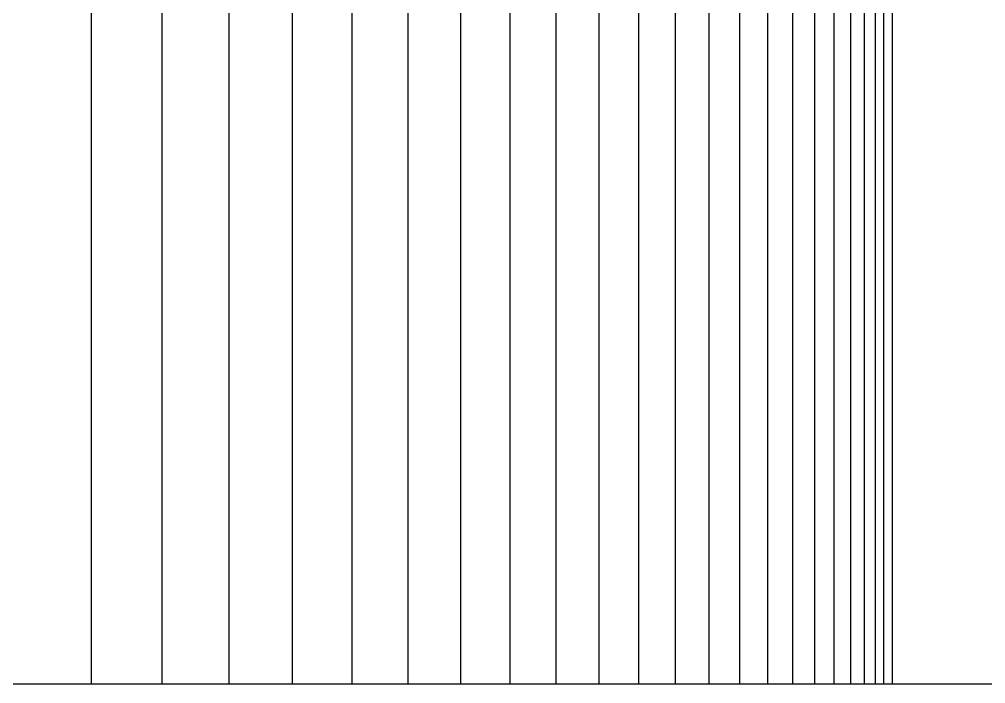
# Model space of a CAD drawing. Extents: x 115 to 1469, y 94 to 338.
# Drawn here: x 191.718 to 194.65, y 211.709 to 213.724 of the extents above; entities that cross this region are included whole.
import ezdxf

# ---------------------------------------------------------------- set-up
doc = ezdxf.new("R2010")
doc.units = 0
doc.layers.add('1', color=7, linetype='CONTINUOUS')

msp = doc.modelspace()

# ---------------------------------------------------------------- linework, layer by layer
at = {"layer": '1', "color": 253}
for p, q in [((193.7083, 215.7088), (193.7083, 211.7088)), ((193.8105, 215.7088), (193.8105, 211.7088)), ((193.9038, 215.7088), (193.9038, 211.7088)), ((193.9883, 215.7088), (193.9883, 211.7088)), ((194.064, 215.7088), (194.064, 211.7088)), ((194.1311, 215.7088), (194.1311, 211.7088)), ((194.1897, 215.7088), (194.1897, 211.7088)), ((194.2398, 215.7088), (194.2398, 211.7088)), ((194.2815, 215.7088), (194.2815, 211.7088)), ((194.315, 215.7088), (194.315, 211.7088)), ((194.3401, 215.7088), (194.3401, 211.7088)), ((191.936, 215.417), (191.936, 211.7088)), ((192.151, 215.417), (192.151, 211.7088)), ((192.3543, 215.417), (192.3543, 211.7088)), ((192.5462, 215.417), (192.5462, 211.7088)), ((192.727, 215.417), (192.727, 211.7088)), ((192.8972, 215.417), (192.8972, 211.7088)), ((193.0569, 215.417), (193.0569, 211.7088)), ((193.2065, 215.417), (193.2065, 211.7088)), ((193.3463, 215.417), (193.3463, 211.7088)), ((193.4764, 215.417), (193.4764, 211.7088)), ((193.597, 215.417), (193.597, 211.7088))]:
    msp.add_line(p, q, dxfattribs=at)
at = {"layer": '1', "color": 6}
for p, q in [((194.3669, 215.7088), (194.3669, 211.7088)), ((116.2712, 211.7088), (202.5142, 211.7088))]:
    msp.add_line(p, q, dxfattribs=at)

doc.saveas('drawing.dxf')
